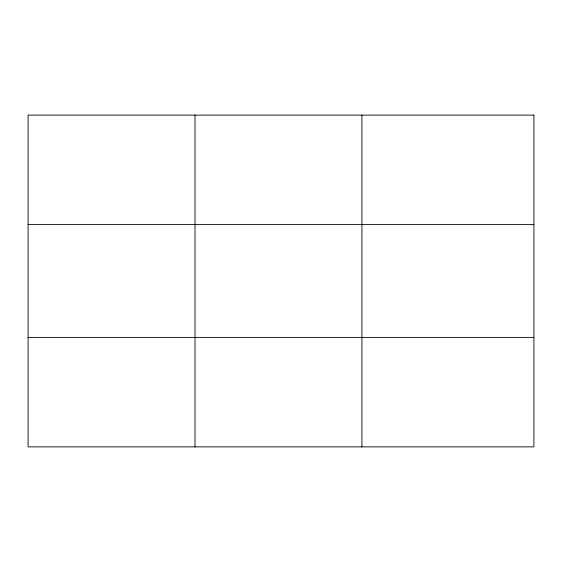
<?xml version="1.0" encoding="UTF-8"?>
<svg xmlns="http://www.w3.org/2000/svg" width="562" height="562" viewBox="0 0 562 562"><rect width="100%" height="100%" fill="white"/><g stroke="black" fill="none" stroke-linecap="round" stroke-linejoin="round"><path stroke-width="0.84" d="M195.014 446.888L195.014 115.112M361.928 446.888L361.928 115.112M28.1 224.596L533.9 224.596M28.1 337.404L533.9 337.404M533.9 115.112L28.1 115.112L28.1 446.888L533.9 446.888L533.9 115.112"/></g></svg>
